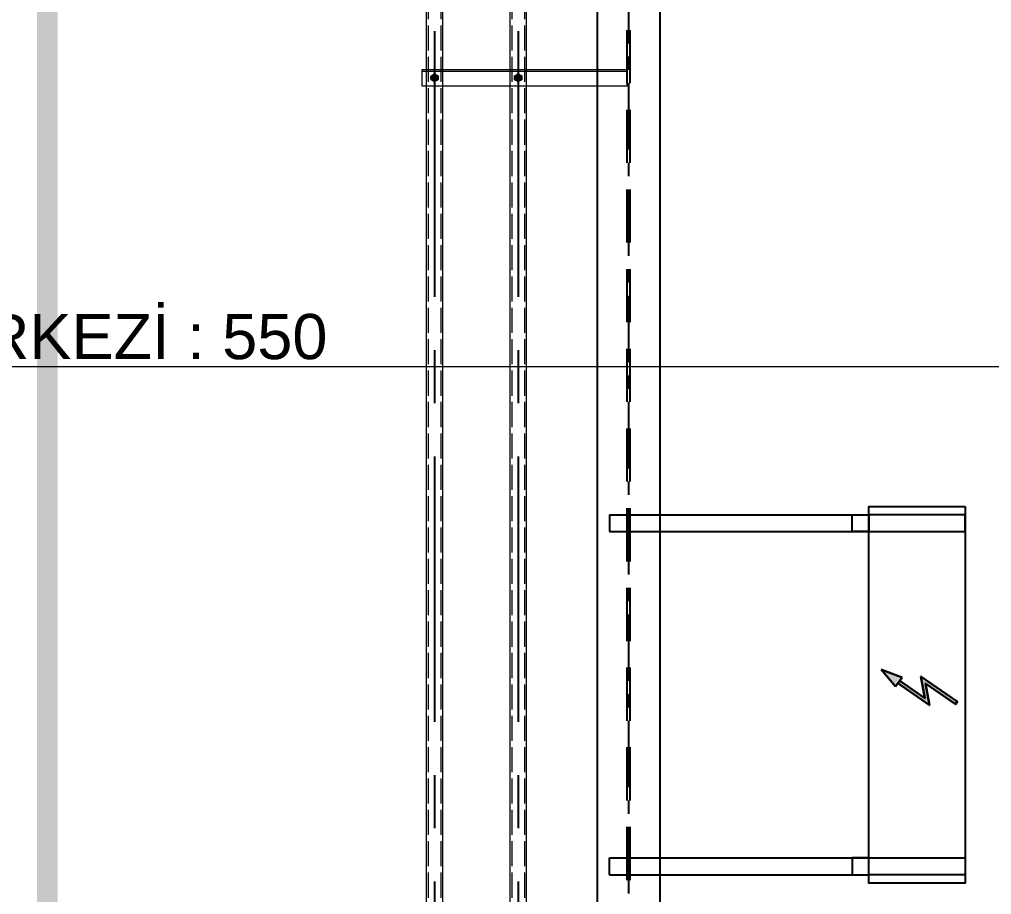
# Model space of a CAD drawing. Header units: centimetres. Extents: x 470464 to 524273, y 49611 to 59074.
# Drawn here: x 490297.9 to 490530.3, y 55197.3 to 55406.5 of the extents above; entities that cross this region are included whole.
import ezdxf

# ---------------------------------------------------------------- set-up
doc = ezdxf.new("R2010")
doc.units = ezdxf.units.CM
doc.header["$MEASUREMENT"] = 0
for name, pattern in [('ACAD_ISO02W100', [15, 12, -3]), ('ACAD_ISO03W100', [30, 12, -18]), ('CENTER', [50.8, 31.75, -6.35, 6.35, -6.35]), ('DASHED', [19.05, 12.7, -6.35])]:
    doc.linetypes.add(name, pattern=pattern)
for name, color, linetype in [('---___EB_draft04_section', 8, 'Continuous'), ('EKSEN', 2, 'CENTER'), ('vinç', 7, 'Continuous')]:
    doc.layers.add(name, color=color, linetype=linetype)
for name, color, linetype, lineweight in [('_09 Elektrik Room Sıde Gırder', 255, 'Continuous', 30), ('AAA_GÖRÜNMEZ', 6, 'ACAD_ISO02W100', 9), ('AAA_LEVHA', 255, 'Continuous', 20)]:
    doc.layers.add(name, color=color, linetype=linetype, lineweight=lineweight)
doc.layers.add('A-ANNO-REVC-01', color=1, linetype='Continuous', lineweight=15, true_color=0xff0000, plot=False)
doc.styles.add('BARIŞ BABUR-3', font='arial.ttf')
doc.dimstyles.new('AAA_A4 BVS STANDART', dxfattribs={"dimscale": 12, "dimtxt": 1.8, "dimasz": 1.6, "dimexe": 0.18, "dimexo": 0.0625, "dimgap": 0.09, "dimtad": 1, "dimtoh": 1, "dimdec": 0, "dimzin": 9, "dimdsep": 46, "dimtxsty": 'BARIŞ BABUR-3', "dimcen": 0.09, "dimclrd": 1, "dimclre": 1, "dimclrt": 2, "dimadec": 0, "dimazin": 0, "dimtfac": 1, "dimtdec": 0, "dimtofl": 0, "dimtmove": 0, "dimatfit": 3, "dimfxl": 1, "dimtolj": 1, "dimtzin": 0, "dimlwd": 9, "dimlwe": 9, "dimarcsym": 0})

# ---------------------------------------------------------------- blocks, each defined once
blk = doc.blocks.new('GG')
at = {"layer": '_09 Elektrik Room Sıde Gırder'}
h = blk.add_hatch(color=1, dxfattribs=at)
h.paths.add_polyline_path([(460754, -65517), (460623, -65517), (460689, -65769)])
edge = h.paths.add_edge_path()
edge.add_line((460707, -65517), (460707, -65160))
edge.add_line((460707, -65160), (460890, -65343))
edge.add_line((460890, -65343), (460890, -64828))
edge.add_line((460890, -64828), (460853, -64828))
edge.add_line((460853, -64828), (460853, -65252))
edge.add_line((460853, -65252), (460670, -65070))
edge.add_line((460670, -65070), (460670, -65517))
blk.add_hatch(color=1, dxfattribs=at).paths.add_polyline_path([(460853, -65252), (460853, -64828), (460890, -64828), (460890, -65343), (460707, -65160), (460707, -65517), (460670, -65517), (460670, -65070)])
at = {"layer": '_09 Elektrik Room Sıde Gırder', "color": 1}
for p, q in [((460689, -65769), (460623, -65517)), ((460754, -65517), (460623, -65517)), ((460689, -65769), (460754, -65517))]:
    blk.add_line(p, q, dxfattribs=at)
blk.add_lwpolyline([(460707, -65517), (460707, -65160), (460890, -65343), (460890, -64828), (460853, -64828), (460853, -65252), (460670, -65070), (460670, -65517)], dxfattribs=at)
blk = doc.blocks.new('jjjjjjjjjggggggggfj')
at = {"color": 4}
for p, q in [((333053.9, -80287.5), (333053.9, -79667.5)), ((333093.9, -80287.5), (333093.9, -79667.5)), ((333873.9, -80287.5), (333873.9, -79667.5)), ((333913.9, -80287.5), (333913.9, -79667.5)), ((333053.9, -80287.5), (333093.9, -80287.5)), ((333913.9, -80287.5), (333873.9, -80287.5))]:
    blk.add_line(p, q, dxfattribs=at)
at = {"color": 3, "elevation": 0}
blk.add_lwpolyline([(333033.9, -79437.5), (333933.9, -79437.5), (333933.9, -79667.5), (333033.9, -79667.5)], close=True, dxfattribs=at)
at = {"color": 4, "linetype": 'DASHED', "ltscale": 20, "elevation": 0}
for points in [[(333053.9, -79667.5), (333093.9, -79667.5), (333093.9, -79437.5), (333053.9, -79437.5)], [(333913.9, -79667.5), (333873.9, -79667.5), (333873.9, -79437.5), (333913.9, -79437.5)], [(333053.9, -79667.5), (333093.9, -79667.5), (333093.9, -79707.5), (333053.9, -79707.5)], [(333913.9, -79667.5), (333873.9, -79667.5), (333873.9, -79707.5), (333913.9, -79707.5)]]:
    blk.add_lwpolyline(points, close=True, dxfattribs=at)
at = {"layer": 'AAA_LEVHA', "color": 0, "xscale": -0.20495429291604, "yscale": 0.20495429291604, "zscale": 0.20495429291604, "rotation": 325.0977844390139}
blk.add_blockref('GG', (418573.2, -122608.1), dxfattribs=at)
blk = doc.blocks.new('dghjjkfg')
at = {"color": 2}
for p, q in [((-37260.3, 57094.3), (-30500.3, 57094.3)), ((-37260.3, 56944.3), (-30500.3, 56944.3))]:
    blk.add_line(p, q, dxfattribs=at)
at = {"color": 2, "linetype": 'DASHED', "ltscale": 10}
for p, q in [((-37260.3, 57022.9), (-30500.3, 57022.9)), ((-37260.3, 57015.8), (-30500.3, 57015.8))]:
    blk.add_line(p, q, dxfattribs=at)
at = {"color": 2, "linetype": 'CENTER', "ltscale": 5}
blk.add_line((-37260.3, 57019.3), (-30500.3, 57019.3), dxfattribs=at)
blk = doc.blocks.new('1...5')
at = {"layer": 'AAA_GÖRÜNMEZ', "color": 252, "ltscale": 7}
for radius in [7.7, 5, 4.59, 4.08]:
    blk.add_circle((60456, 49814.3), radius, dxfattribs=at)
blk.add_arc((60456, 49814.3), 4.1, 170, 80, dxfattribs=at)
at = {"layer": 'AAA_LEVHA', "color": 252}
for p, q in [((60448.7, 49818.6), (60446.2, 49814.3)), ((60451.1, 49822.8), (60448.7, 49818.6)), ((60456, 49822.8), (60451.1, 49822.8)), ((60461, 49822.8), (60456, 49822.8)), ((60463.4, 49818.6), (60461, 49822.8)), ((60465.9, 49814.3), (60463.4, 49818.6)), ((60446.2, 49814.3), (60448.7, 49810.1)), ((60448.7, 49810.1), (60451.1, 49805.8)), ((60451.1, 49805.8), (60456, 49805.8)), ((60456, 49805.8), (60461, 49805.8)), ((60461, 49805.8), (60463.4, 49810.1)), ((60463.4, 49810.1), (60465.9, 49814.3))]:
    blk.add_line(p, q, dxfattribs=at)
for start, end in [(150, 210), (90, 150), (30, 90), (330, 30), (210, 270), (270, 330)]:
    blk.add_arc((60456, 49814.3), 8.5, start, end, dxfattribs=at)
blk = doc.blocks.new('jtkjdkyufkkgfgyfjglo976')
at = {"color": 2, "lineweight": 20}
blk.add_line((32398.7, 23800.7), (32398.7, 24290.7), dxfattribs=at)
for points in [[(32434.7, 24290.7), (32434.7, 23800.7), (32394.7, 23800.7), (32394.7, 24290.7)], [(32394.7, 24290.7), (32434.7, 24290.7)]]:
    blk.add_lwpolyline(points, dxfattribs=at)
for centre in [(32414.7, 24030.7), (32414.7, 23830.7)]:
    blk.add_circle(centre, 5.25, dxfattribs=at)
at = {"layer": 'AAA_GÖRÜNMEZ', "color": 2, "ltscale": 5}
for p, q in [((28239.7, 24046.1), (34739.7, 24046.1)), ((28239.7, 24015.3), (34739.7, 24015.3)), ((28239.7, 23846.1), (34739.7, 23846.1)), ((28239.7, 23815.3), (34739.7, 23815.3))]:
    blk.add_line(p, q, dxfattribs=at)
at = {"layer": 'AAA_LEVHA', "color": 2}
for points in [[(28239.7, 24050), (34739.7, 24050), (34739.7, 24011.4), (28239.7, 24011.4)], [(28239.7, 23850), (34739.7, 23850), (34739.7, 23811.4), (28239.7, 23811.4)]]:
    blk.add_lwpolyline(points, dxfattribs=at)
at = {"layer": 'EKSEN', "color": 2, "linetype": 'CENTER'}
for p, q in [((32414.7, 24041.2), (32414.7, 24020.2)), ((32425.2, 24030.7), (32404.2, 24030.7)), ((32425.2, 23830.7), (32404.2, 23830.7)), ((32414.7, 23841.2), (32414.7, 23820.2))]:
    blk.add_line(p, q, dxfattribs=at)
at = {"layer": 'EKSEN', "color": 2, "linetype": 'CENTER', "ltscale": 20}
for p, q in [((28239.7, 24030.7), (34739.7, 24030.7)), ((28239.7, 23830.7), (34739.7, 23830.7))]:
    blk.add_line(p, q, dxfattribs=at)
at = {"color": 2, "lineweight": 20, "xscale": -1, "rotation": 180}
for p in [(-28041.3, 73845), (-28041.3, 73645)]:
    blk.add_blockref('1...5', p, dxfattribs=at)
blk = doc.blocks.new('ytrrytyıyrttrtrdffcfrfrrdftgyu')
at = {"color": 1, "xscale": 0.1, "yscale": 0.1, "zscale": 0.1}
blk.add_blockref('dghjjkfg', (397754.46, 70727.01), dxfattribs=at)
at = {"xscale": 0.1, "yscale": 0.1, "zscale": 0.1}
blk.add_blockref('jtkjdkyufkkgfgyfjglo976', (391217.46, 73999.52), dxfattribs=at)
blk = doc.blocks.new('*D17')
at = {"color": 0, "transparency": 16777216}
for p in [(394671.93, 76053.71), (394522.55, 75504.21), (394671.93, 75504.21)]:
    blk.add_point(p, dxfattribs=at)
at = {"layer": 'A-ANNO-REVC-01', "color": 1, "lineweight": 9, "transparency": 16777216}
for p, q in [((394671.56, 76053.71), (394521.47, 76053.71)), ((394522.55, 76044.11), (394522.55, 75513.81)), ((394671.56, 75504.21), (394521.47, 75504.21))]:
    blk.add_line(p, q, dxfattribs=at)
at = {"layer": 'A-ANNO-REVC-01', "color": 1, "transparency": 16777216}
for points in [[(394524.15, 76044.11), (394520.95, 76044.11), (394522.55, 76053.71)], [(394520.95, 75513.81), (394524.15, 75513.81), (394522.55, 75504.21)]]:
    blk.add_solid(points, dxfattribs=at)
at = {"layer": 'A-ANNO-REVC-01', "color": 2, "transparency": 16777216, "insert": (394515.37, 75616.36), "char_height": 10.8, "attachment_point": 5, "rotation": 90, "style": 'BARIŞ BABUR-3'}
blk.add_mtext('\\A1;AYAK MERKEZİ : 550', dxfattribs=at)
blk = doc.blocks.new('KLJLKHŞKLJKŞJHIUHYGFRTDTRFJKLK')
at = {"color": 7, "xscale": 0.1, "yscale": 0.1, "zscale": 0.1}
blk.add_blockref('jjjjjjjjjggggggggfj', (361252.54, 83787.2), dxfattribs=at)
at = {"layer": 'vinç', "color": 2}
blk.add_blockref('ytrrytyıyrttrtrdffcfrfrrdftgyu', (-5.5, -666), dxfattribs=at)
at = {"layer": 'A-ANNO-REVC-01', "color": 6}
dim = blk.add_linear_dim(base=(394522.55446139, 75504.21425545), p1=(394671.93048163, 76053.71425545), p2=(394671.93048163, 75504.21425545), angle=90, text='AYAK MERKEZİ : <>', dimstyle='AAA_A4 BVS STANDART', override={"dimscale": 6, "dimtxsty": 'BARIŞ BABUR-3'}, dxfattribs=at)
dim.commit()
dim.dimension.update_dxf_attribs({"geometry": '*D17', "text_midpoint": (394522.55446139, 75616.36010194), "dimtype": 160})

msp = doc.modelspace()

# ---------------------------------------------------------------- linework, layer by layer
at = {"layer": '---___EB_draft04_section', "color": 30, "linetype": 'ACAD_ISO03W100', "ltscale": 5, "const_width": 5}
msp.add_lwpolyline([(490404.51, 50682.56), (490304.51, 50682.56), (490304.51, 57802.88), (490404.51, 57802.88)], dxfattribs=at)

# ---------------------------------------------------------------- next in the draw order: block references
at = {"layer": 'vinç', "color": 2, "rotation": 270}
msp.add_blockref('KLJLKHŞKLJKŞJHIUHYGFRTDTRFJKLK', (414680.53, 449845.99), dxfattribs=at)

doc.saveas('drawing.dxf')
